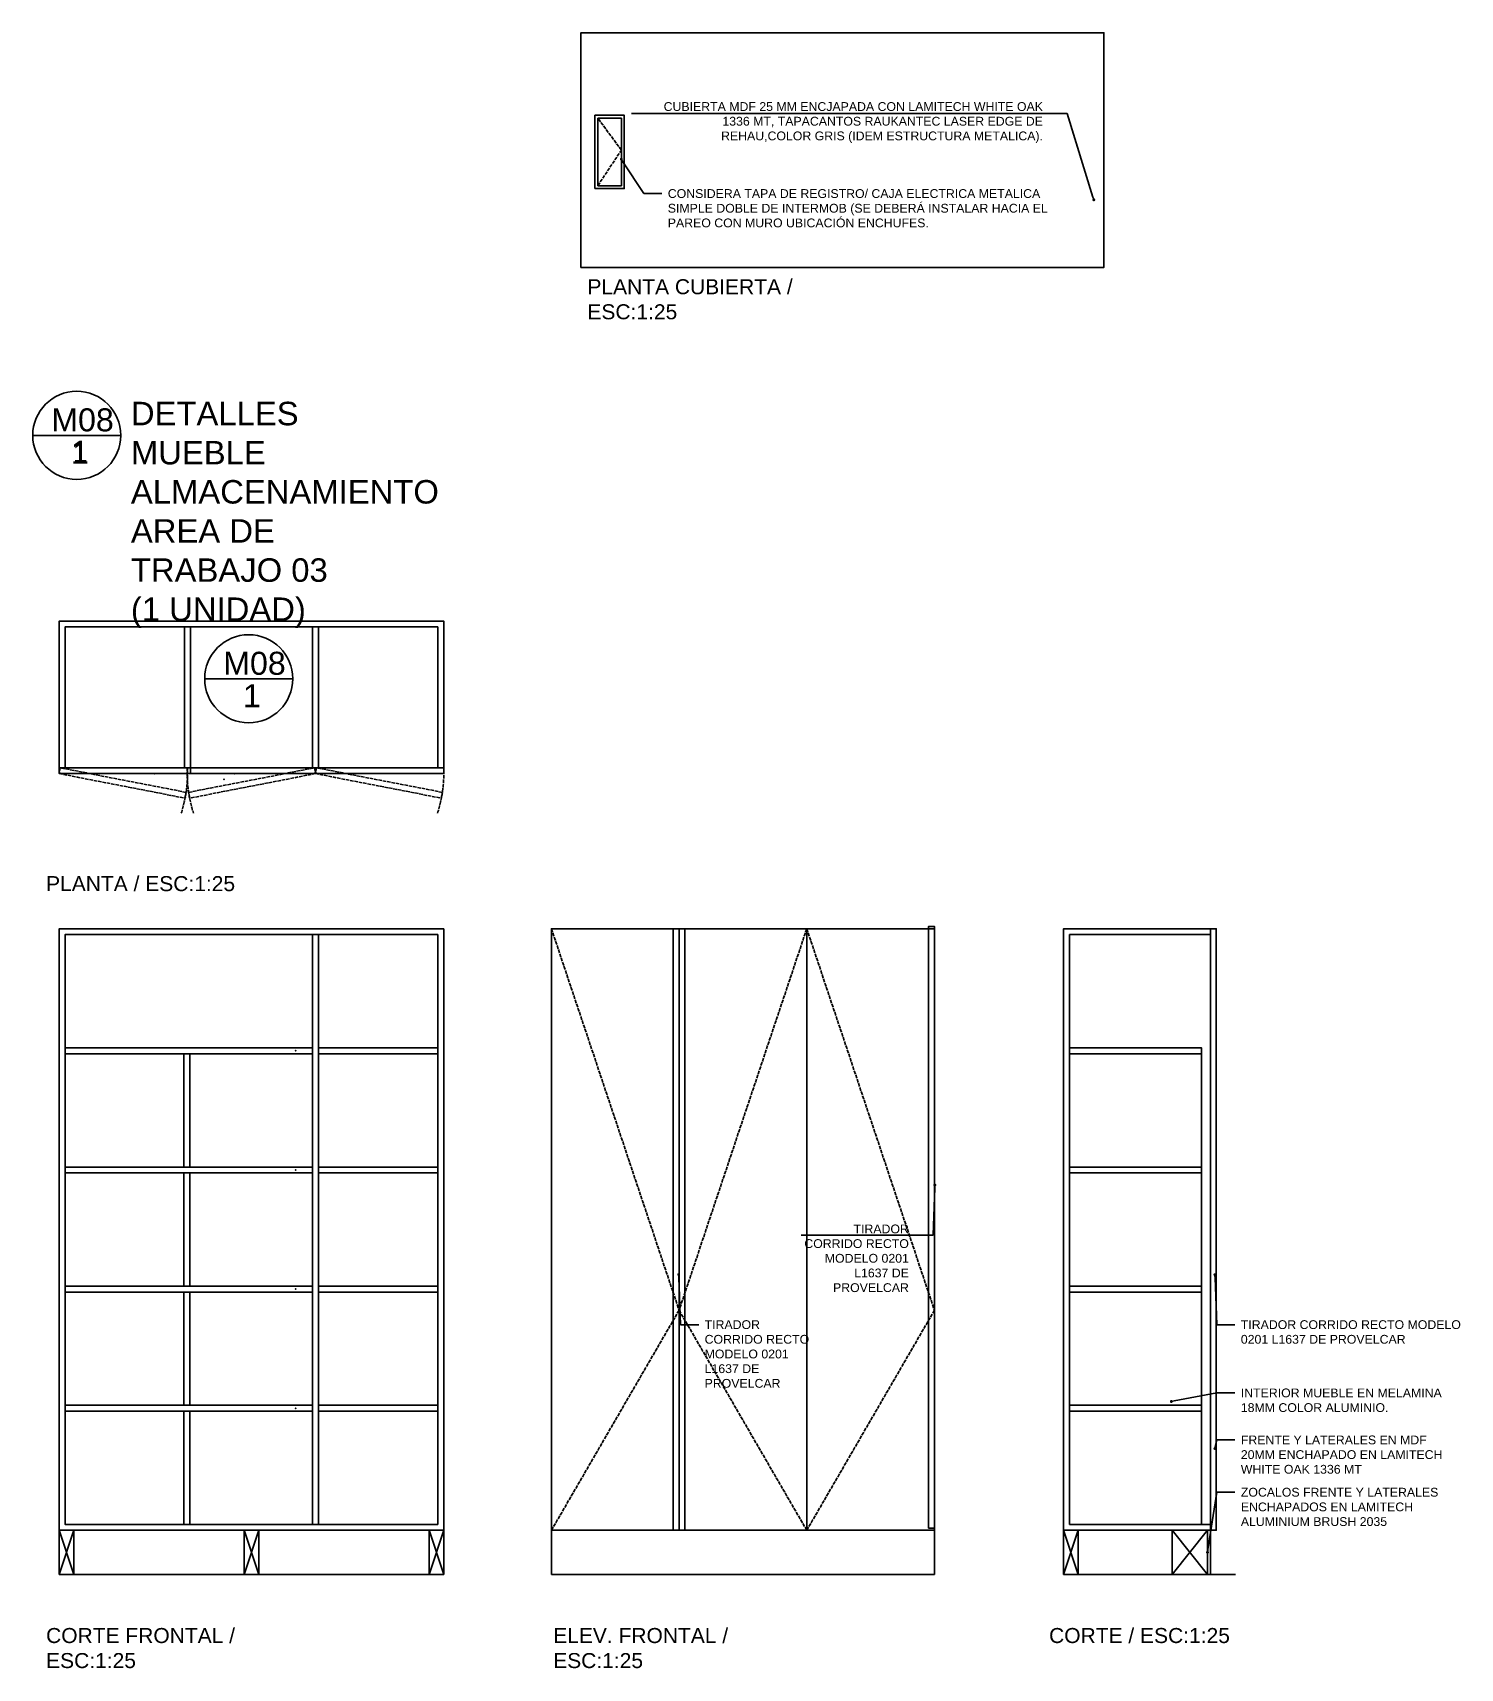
# Model space of a CAD drawing. Header units: millimetres. Extents: x 69942 to 103169, y 109869 to 150283.
# Drawn here: x 69942 to 74806, y 125737 to 131311 of the extents above; entities that cross this region are included whole.
import ezdxf
from ezdxf import colors
from ezdxf.entities.mleader import LeaderData, LeaderLine
from ezdxf.math import Vec2, Vec3

# ---------------------------------------------------------------- set-up
doc = ezdxf.new("R2010")
doc.units = ezdxf.units.MM
doc.header["$MEASUREMENT"] = 0
doc.linetypes.add('ACAD_ISO02W100', pattern=[15, 12, -3])
for name, color, linetype in [('A-MUEBLES', 1, 'Continuous'), ('A_COTAS 25', 2, 'Continuous'), ('CONSTRUCCION 2', 10, 'Continuous')]:
    doc.layers.add(name, color=color, linetype=linetype)
doc.styles.add('ARIAL', font='arial.ttf')
doc.styles.add('FMZ 100', font='arial.ttf', dxfattribs={"height": 16})

# ---------------------------------------------------------------- blocks, each defined once
blk = doc.blocks.new('_DOT')
at = {"color": 0, "linetype": 'ByBlock'}
blk.add_line((-0.5, 0), (-1, 0), dxfattribs=at)
at = {"color": 0, "linetype": 'ByBlock', "const_width": 0.5}
blk.add_lwpolyline([(-0.25, 0, 1), (0.25, 0, 1)], format="xyb", close=True, dxfattribs=at)

msp = doc.modelspace()

# ---------------------------------------------------------------- linework, layer by layer
at = {"layer": 'A-MUEBLES', "linetype": 'Continuous'}
for points in [[(71809.7, 130510.6), (73592, 130510.6), (73592, 131310.6), (71809.7, 131310.6)], [(71857.6, 130779.4), (71857.6, 131029.4), (71957.6, 131029.4), (71957.6, 130779.4)], [(71867.6, 130789.4), (71867.6, 131019.4), (71947.6, 131019.4), (71947.6, 130789.4)], [(70032.3, 128785.8), (70032.3, 129305.8), (71342.3, 129305.8), (71342.3, 128785.8)], [(70052.3, 128805.8), (70052.3, 129285.8), (71322.3, 129285.8), (71322.3, 128805.8)], [(70479.2, 129285.8), (70479.2, 128805.8), (70459.2, 128805.8), (70459.2, 129285.8)], [(70915.6, 129285.8), (70915.6, 128805.8), (70895.6, 128805.8), (70895.6, 129285.8)], [(70032.3, 128805.8), (70032.3, 128785.8), (70479.2, 128785.8), (70479.2, 128805.8)], [(70479.2, 128785.8), (70479.2, 128805.8), (70905.6, 128805.8), (70905.6, 128785.8)], [(70905.6, 128805.8), (70905.6, 128785.8), (71342.3, 128785.8), (71342.3, 128805.8)], [(71342.3, 128257.2), (70032.3, 128257.2), (70032.3, 126207.2), (71342.3, 126207.2)], [(73014.4, 128257.2), (71709.4, 128257.2), (71709.4, 126207.2), (73014.4, 126207.2)], [(71709.4, 126207.2), (72144.4, 126207.2), (72144.4, 128257.2), (71709.4, 128257.2)], [(72144.4, 126207.2), (72144.4, 128257.2), (72124.4, 128257.2), (72124.4, 126207.2)], [(72144.4, 126207.2), (72144.4, 128257.2), (72164.4, 128257.2), (72164.4, 126207.2)], [(72579.4, 126207.2), (72144.4, 126207.2), (72144.4, 128257.2), (72579.4, 128257.2)], [(72994.4, 126215), (72994.4, 128265), (73014.4, 128265), (73014.4, 126215)], [(73974.6, 128257.2), (73454.6, 128257.2), (73454.6, 126207.2), (73974.6, 126207.2)], [(73974.6, 126207.2), (73974.6, 128257.2), (73954.6, 128257.2), (73954.6, 126207.2)], [(71322.3, 128237.2), (70052.3, 128237.2), (70052.3, 126227.2), (71322.3, 126227.2)], [(70895.6, 128237.2), (70895.6, 126227.2), (70915.6, 126227.2), (70915.6, 128237.2)], [(73954.6, 128237.2), (73474.6, 128237.2), (73474.6, 126227.2), (73954.6, 126227.2)], [(70052.3, 127851.2), (70895.6, 127851.2), (70895.6, 127831.2), (70052.3, 127831.2)], [(70457.3, 127831.2), (70457.3, 127445.2), (70477.3, 127445.2), (70477.3, 127831.2)], [(70915.6, 127851.2), (71322.3, 127851.2), (71322.3, 127831.2), (70915.6, 127831.2)], [(73474.6, 127851.2), (73924.6, 127851.2), (73924.6, 127831.2), (73474.6, 127831.2)], [(70052.3, 127445.2), (70895.6, 127445.2), (70895.6, 127425.2), (70052.3, 127425.2)], [(70457.3, 127425.2), (70457.3, 127039.2), (70477.3, 127039.2), (70477.3, 127425.2)], [(70915.6, 127445.2), (71322.3, 127445.2), (71322.3, 127425.2), (70915.6, 127425.2)], [(73474.6, 127445.2), (73924.6, 127445.2), (73924.6, 127425.2), (73474.6, 127425.2)], [(70052.3, 127039.2), (70895.6, 127039.2), (70895.6, 127019.2), (70052.3, 127019.2)], [(70915.6, 127039.2), (71322.3, 127039.2), (71322.3, 127019.2), (70915.6, 127019.2)], [(73474.6, 127039.2), (73924.6, 127039.2), (73924.6, 127019.2), (73474.6, 127019.2)], [(70457.3, 127019.2), (70457.3, 126633.2), (70477.3, 126633.2), (70477.3, 127019.2)], [(70052.3, 126633.2), (70895.6, 126633.2), (70895.6, 126613.2), (70052.3, 126613.2)], [(70915.6, 126633.2), (71322.3, 126633.2), (71322.3, 126613.2), (70915.6, 126613.2)], [(73474.6, 126633.2), (73924.6, 126633.2), (73924.6, 126613.2), (73474.6, 126613.2)], [(70457.3, 126613.2), (70457.3, 126227.2), (70477.3, 126227.2), (70477.3, 126613.2)], [(70032.3, 126057.2), (70032.3, 126207.2), (70082.3, 126207.2), (70082.3, 126057.2)], [(70712.3, 126057.2), (70712.3, 126207.2), (70662.3, 126207.2), (70662.3, 126057.2)], [(71342.3, 126057.2), (71342.3, 126207.2), (71292.3, 126207.2), (71292.3, 126057.2)], [(71709.4, 126057.2), (73014.4, 126057.2), (73014.4, 126207.2), (71709.4, 126207.2)], [(73454.6, 126057.2), (73454.6, 126207.2), (73504.6, 126207.2), (73504.6, 126057.2)], [(73944.6, 126057.2), (73944.6, 126207.2), (73824.6, 126207.2), (73824.6, 126057.2)], [(73954.6, 126057.2), (73954.6, 126207.2), (73944.6, 126207.2), (73944.6, 126057.2)]]:
    msp.add_lwpolyline(points, close=True, dxfattribs=at)
at = {"layer": 'A-MUEBLES', "linetype": 'ACAD_ISO02W100'}
msp.add_lwpolyline([(71867.6, 130789.4), (71947.6, 130910.6), (71867.6, 131019.4)], dxfattribs=at)
at = {"layer": 'A-MUEBLES', "linetype": 'Continuous'}
for points in [[(69942.1, 129938.6), (70242.1, 129938.6)], [(69942.1, 129938.6), (70242.1, 129938.6)], [(70528, 129109), (70828, 129109)], [(73924.6, 127851.2), (73924.6, 126227.2)], [(70032.3, 126207.2), (70082.3, 126057.2)], [(70032.3, 126057.2), (70082.3, 126207.2)], [(70712.3, 126207.2), (70662.3, 126057.2)], [(70712.3, 126057.2), (70662.3, 126207.2)], [(71342.3, 126207.2), (71292.3, 126057.2)], [(71342.3, 126057.2), (71292.3, 126207.2)], [(73454.6, 126207.2), (73504.6, 126057.2)], [(73454.6, 126057.2), (73504.6, 126207.2)], [(73944.6, 126207.2), (73824.6, 126057.2)], [(73944.6, 126057.2), (73824.6, 126207.2)], [(70032.3, 126057.2), (71342.3, 126057.2)], [(71709.4, 126057.2), (72599.4, 126057.2)], [(73464.6, 126057.2), (74039.8, 126057.2)]]:
    msp.add_lwpolyline(points, dxfattribs=at)
at = {"layer": 'A-MUEBLES', "color": 252, "linetype": 'ACAD_ISO02W100', "true_color": 0x7a898f}
for points in [[(70036.1, 128805.5), (70032.3, 128785.8), (70460.9, 128702.3), (70464.7, 128722)], [(70901.8, 128805.5), (70905.7, 128785.8), (70477.1, 128702.3), (70473.2, 128722)], [(70909.4, 128805.5), (70905.6, 128785.8), (71334.2, 128702.3), (71338.1, 128722)]]:
    msp.add_lwpolyline(points, close=True, dxfattribs=at)
for points in [[(71709.4, 128257.2), (72144.4, 126957.2), (71709.4, 126207.2)], [(72579.4, 128257.2), (72144.4, 126957.2), (72579.4, 126207.2)], [(72579.4, 128257.2), (73014.4, 126957.2), (72579.4, 126207.2)]]:
    msp.add_lwpolyline(points, dxfattribs=at)
at = {"layer": 'A-MUEBLES', "linetype": 'Continuous'}
for centre in [(70092.1, 129938.6), (70092.1, 129938.6), (70678, 129109)]:
    msp.add_circle(centre, 150, dxfattribs=at)
at = {"layer": 'A-MUEBLES', "color": 252, "linetype": 'ACAD_ISO02W100', "true_color": 0x7a898f}
for centre, start, end in [((70032.3, 128785.8), 342.0568, 2.6226), ((70905.6, 128785.8), 177.3774, 197.9432), ((70905.6, 128785.8), 342.0568, 2.6226)]:
    msp.add_arc(centre, 437.1, start, end, dxfattribs=at)
at = {"layer": 'A-MUEBLES', "linetype": 'Continuous'}
for p in [(70837.9, 127841.2), (70837.9, 127435.2), (70837.9, 127029.2), (70837.9, 126623.2)]:
    msp.add_point(p, dxfattribs=at)
at = {"layer": 'CONSTRUCCION 2', "linetype": 'Continuous'}
for p in [(70358.1, 128785.8), (70594, 128766.9), (70630.5, 128785.8)]:
    msp.add_point(p, dxfattribs=at)

# ---------------------------------------------------------------- texts
at = {"layer": 'A-MUEBLES', "linetype": 'Continuous', "attachment_point": 1, "style": 'FMZ 100'}
for s, width, insert, char_height in [('M08', 15.63, (70005.3, 130030.6), 78.4), ('1', 15.63, (70072.6, 129920.2), 78.4), ('1', 40.372, (70079, 129912.7), 65), ('M08', 15.63, (70591.1, 129201), 78.4), ('1', 15.63, (70658.5, 129090.6), 78.4)]:
    msp.add_mtext_dynamic_manual_height_columns(s, width=width, gutter_width=80, heights=[0], dxfattribs=dict(at, insert=insert, char_height=char_height))
at = {"layer": 'A_COTAS 25', "attachment_point": 1, "style": 'ARIAL'}
for s, insert, char_height in [('PLANTA CUBIERTA / ESC:1:25', (71832, 130470.6), 51.2), ('DETALLES MUEBLE \\PALMACENAMIENTO \\PAREA DE TRABAJO 03 \\P(1 UNIDAD)', (70276.6, 130052.9), 80), ('PLANTA / ESC:1:25', (69987.7, 128436.5), 51.2), ('CORTE FRONTAL / ESC:1:25', (69987.7, 125874.3), 51.2), ('ELEV. FRONTAL / ESC:1:25', (71715.4, 125874.3), 51.2), ('CORTE / ESC:1:25', (73405, 125874.3), 51.2)]:
    msp.add_mtext_dynamic_manual_height_columns(s, width=789.738, gutter_width=40, heights=[0], dxfattribs=dict(at, insert=insert, char_height=char_height))

# ---------------------------------------------------------------- leaders
at = {"layer": 'A_COTAS 25'}
ml = msp.add_multileader_mtext('Standard', dxfattribs=at)
ml.set_content('\\A1;{\\fArial|b0|i0|c0|p34;CUBIERTA MDF 25 MM ENCJAPADA CON LAMITECH WHITE OAK 1336 MT, TAPACANTOS RAUKANTEC LASER EDGE DE REHAU,COLOR GRIS (IDEM ESTRUCTURA METALICA). }', color=256)
ml.set_leader_properties()
ml.set_arrow_properties(name='DOT')
ml.build(insert=Vec2(0, 0))
ml.multileader.update_dxf_attribs({"text_right_attachment_type": 6, "dogleg_length": 0.36, "arrow_head_size": 10})
ctx = ml.context
ctx.base_point, ctx.char_height, ctx.arrow_head_size, ctx.landing_gap_size, ctx.plane_origin = Vec3(72073.8, 131054.6), 30, 10, 20, Vec3(74225, 131166.9)
ctx.right_attachment, ctx.text_align_type = 6, 2
notes = []
notes.append((ctx, [(1, (1, 1, 0), (73466.2, 131035.2), (-1, 0), 62.2, [(0, [(73557.4, 130741.2)], 0, [])])]))
ctx.mtext.insert, ctx.mtext.width, ctx.mtext.alignment, ctx.mtext.flow_direction = Vec3(73384, 131074), 1387.38, 3, 5
ml = msp.add_multileader_mtext('Standard', dxfattribs=at)
ml.set_content('\\A1;{\\fArial|b0|i0|c0|p34;CONSIDERA TAPA DE REGISTRO/ CAJA ELECTRICA METALICA SIMPLE DOBLE DE INTERMOB (SE DEBERÁ INSTALAR HACIA EL PAREO CON MURO UBICACIÓN ENCHUFES.}', color=256)
ml.set_leader_properties()
ml.set_arrow_properties(name='DOT')
ml.build(insert=Vec2(0, 0))
ml.multileader.update_dxf_attribs({"text_right_attachment_type": 6, "dogleg_length": 0.36, "arrow_head_size": 10})
ctx = ml.context
ctx.base_point, ctx.char_height, ctx.arrow_head_size, ctx.landing_gap_size, ctx.plane_origin = Vec3(72085.9, 130762.2), 30, 10, 20, Vec3(71264.9, 130894)
ctx.right_attachment = 6
notes.append((ctx, [(1, (1, 1, 0), (72023.7, 130762.2), (1, 0), 62.2, [(0, [(71947.6, 130879.4)], 0, [])])]))
ctx.mtext.insert, ctx.mtext.width, ctx.mtext.flow_direction = Vec3(72105.9, 130777.5), 1387.38, 5
ml = msp.add_multileader_mtext('Standard', dxfattribs=at)
ml.set_content('\\A1;{\\fArial|b0|i0|c0|p34;TIRADOR CORRIDO RECTO MODELO 0201 L1637 DE PROVELCAR}', color=256)
ml.set_leader_properties()
ml.set_arrow_properties(name='DOT')
ml.build(insert=Vec2(0, 0))
ml.multileader.update_dxf_attribs({"text_right_attachment_type": 6, "dogleg_length": 0.36, "arrow_head_size": 10})
ctx = ml.context
ctx.base_point, ctx.char_height, ctx.arrow_head_size, ctx.landing_gap_size, ctx.plane_origin = Vec3(72555, 127233.9), 30, 10, 20, Vec3(73768.3, 127344.9)
ctx.right_attachment, ctx.text_align_type = 6, 2
notes.append((ctx, [(1, (1, 1, 0), (73009.5, 127213.2), (-1, 0), 62.2, [(0, [(73015.7, 127383.8)], 0, [])])]))
ctx.mtext.insert, ctx.mtext.width, ctx.mtext.alignment, ctx.mtext.flow_direction = Vec3(72927.3, 127249.2), 362.953, 3, 5
ml = msp.add_multileader_mtext('Standard', dxfattribs=at)
ml.set_content('\\A1;{\\fArial|b0|i0|c0|p34;TIRADOR CORRIDO RECTO MODELO 0201 L1637 DE PROVELCAR}', color=256)
ml.set_leader_properties()
ml.set_arrow_properties(name='DOT')
ml.build(insert=Vec2(0, 0))
ml.multileader.update_dxf_attribs({"text_right_attachment_type": 6, "dogleg_length": 0.36, "arrow_head_size": 10})
ctx = ml.context
ctx.base_point, ctx.char_height, ctx.arrow_head_size, ctx.landing_gap_size, ctx.plane_origin = Vec3(72211.4, 126907.9), 30, 10, 20, Vec3(71390.4, 127039.6)
ctx.right_attachment = 6
notes.append((ctx, [(1, (1, 1, 0), (72149.2, 126907.9), (1, 0), 62.2, [(0, [(72143, 127078.5)], 0, [])])]))
ctx.mtext.insert, ctx.mtext.width, ctx.mtext.flow_direction = Vec3(72231.4, 126923.1), 362.953, 5
ml = msp.add_multileader_mtext('Standard', dxfattribs=at)
ml.set_content('\\A1;{\\fArial|b0|i0|c0|p34;TIRADOR CORRIDO RECTO MODELO 0201 L1637 DE PROVELCAR}', color=256)
ml.set_leader_properties()
ml.set_arrow_properties(name='DOT')
ml.build(insert=Vec2(0, 0))
ml.multileader.update_dxf_attribs({"text_right_attachment_type": 6, "dogleg_length": 0.36, "arrow_head_size": 10})
ctx = ml.context
ctx.base_point, ctx.char_height, ctx.arrow_head_size, ctx.landing_gap_size, ctx.plane_origin = Vec3(74038.3, 126907.9), 30, 10, 20, Vec3(73217.3, 127039.6)
ctx.right_attachment = 6
notes.append((ctx, [(1, (1, 1, 0), (73976.1, 126907.9), (1, 0), 62.2, [(0, [(73970, 127078.5)], 0, [])])]))
ctx.mtext.insert, ctx.mtext.width, ctx.mtext.flow_direction = Vec3(74058.3, 126923.1), 747.633, 5
ml = msp.add_multileader_mtext('Standard', dxfattribs=at)
ml.set_content('\\A1;{\\fArial|b0|i0|c0|p34;INTERIOR MUEBLE EN MELAMINA 18MM COLOR ALUMINIO.}', color=256)
ml.set_leader_properties()
ml.set_arrow_properties(name='DOT')
ml.build(insert=Vec2(0, 0))
ml.multileader.update_dxf_attribs({"text_right_attachment_type": 6, "dogleg_length": 0.36, "arrow_head_size": 10})
ctx = ml.context
ctx.base_point, ctx.char_height, ctx.arrow_head_size, ctx.landing_gap_size, ctx.plane_origin = Vec3(74038.3, 126675.2), 30, 10, 20, Vec3(73217.3, 126806.9)
ctx.right_attachment = 6
notes.append((ctx, [(1, (1, 1, 0), (73976.1, 126675.2), (1, 0), 62.2, [(0, [(73821.5, 126646.1)], 0, [])])]))
ctx.mtext.insert, ctx.mtext.width, ctx.mtext.flow_direction = Vec3(74058.3, 126690.4), 747.633, 5
ml = msp.add_multileader_mtext('Standard', dxfattribs=at)
ml.set_content('\\A1;{\\fArial|b0|i0|c0|p34;FRENTE Y LATERALES EN MDF 20MM ENCHAPADO EN LAMITECH WHITE OAK 1336 MT}', color=256)
ml.set_leader_properties()
ml.set_arrow_properties(name='DOT')
ml.build(insert=Vec2(0, 0))
ml.multileader.update_dxf_attribs({"text_right_attachment_type": 6, "dogleg_length": 0.36, "arrow_head_size": 10})
ctx = ml.context
ctx.base_point, ctx.char_height, ctx.arrow_head_size, ctx.landing_gap_size, ctx.plane_origin = Vec3(74038.3, 126515), 30, 10, 20, Vec3(73217.3, 126646.7)
ctx.right_attachment = 6
notes.append((ctx, [(1, (1, 1, 0), (73976.1, 126515), (1, 0), 62.2, [(0, [(73970, 126485.9)], 0, [])])]))
ctx.mtext.insert, ctx.mtext.width, ctx.mtext.flow_direction = Vec3(74058.3, 126530.2), 747.633, 5
ml = msp.add_multileader_mtext('Standard', dxfattribs=at)
ml.set_content('\\A1;{\\fArial|b0|i0|c0|p34;ZOCALOS FRENTE Y LATERALES ENCHAPADOS EN LAMITECH ALUMINIUM BRUSH 2035}', color=256)
ml.set_leader_properties()
ml.set_arrow_properties(name='DOT')
ml.build(insert=Vec2(0, 0))
ml.multileader.update_dxf_attribs({"text_right_attachment_type": 6, "dogleg_length": 0.36, "arrow_head_size": 10})
ctx = ml.context
ctx.base_point, ctx.char_height, ctx.arrow_head_size, ctx.landing_gap_size, ctx.plane_origin = Vec3(74038.3, 126336.8), 30, 10, 20, Vec3(73217.3, 126468.5)
ctx.right_attachment = 6
notes.append((ctx, [(1, (1, 1, 0), (73976.1, 126336.8), (1, 0), 62.2, [(0, [(73944.6, 126132.2)], 0, [])])]))
ctx.mtext.insert, ctx.mtext.width, ctx.mtext.flow_direction = Vec3(74058.3, 126352), 747.633, 5
for ctx, leaders in notes:
    for number, flags, end, landing, length, lines in leaders:
        leader = LeaderData()
        leader.index, (leader.has_last_leader_line, leader.has_dogleg_vector, leader.attachment_direction) = number, flags
        leader.last_leader_point, leader.dogleg_vector, leader.dogleg_length = Vec3(end), Vec3(landing), length
        for number, points, colour, breaks in lines:
            line = LeaderLine()
            line.index, line.vertices, line.color, line.breaks = number, Vec3.list(points), colors.encode_raw_color(colour), breaks
            leader.lines.append(line)
        ctx.leaders.append(leader)

doc.saveas('drawing.dxf')
